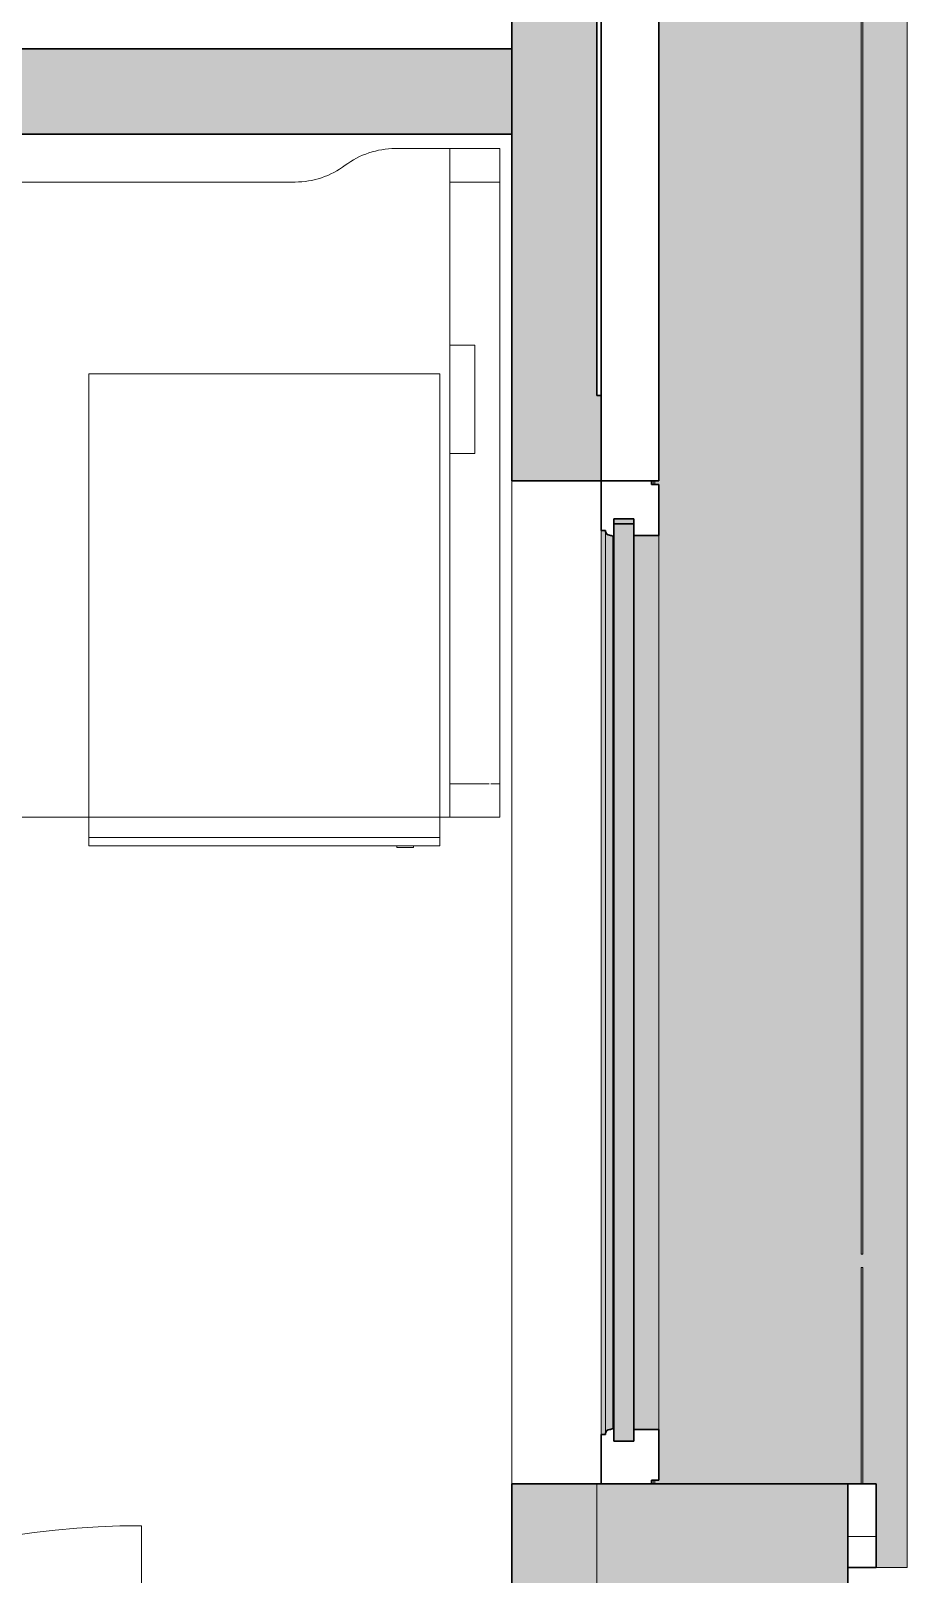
# Model space of a CAD drawing. Header units: millimetres. Extents: x 155927 to 317870, y -36033 to 97293.
# Drawn here: x 230164 to 231212, y 16183 to 18029 of the extents above; entities that cross this region are included whole.
import ezdxf

# ---------------------------------------------------------------- set-up
doc = ezdxf.new("R2010")
doc.units = ezdxf.units.MM
doc.header["$MEASUREMENT"] = 0
for name, color, linetype, lineweight in [('A-DOOR', 4, 'CONTINUOUS', 9), ('A-GLAZ', 7, 'CONTINUOUS', 9), ('A-GLAZ-CWMG', 7, 'CONTINUOUS', 9), ('A-WALL', 7, 'CONTINUOUS', 9), ('A-WALL-PATT', 7, 'CONTINUOUS', 9), ('I-FURN', 8, 'CONTINUOUS', 9), ('I-WALL', 7, 'CONTINUOUS', 9)]:
    doc.layers.add(name, color=color, linetype=linetype, lineweight=lineweight)

msp = doc.modelspace()

# ---------------------------------------------------------------- hatches: boundary and pattern name
at = {"layer": 'A-GLAZ'}
h = msp.add_hatch(color=256, dxfattribs=at)
h.paths.add_polyline_path([(231174.8, 16190.6), (231211.8, 16190.6), (231211.8, 18843.6), (230914.8, 18843.6), (230914.8, 17490.6), (230910.2, 17490.6), (230910.2, 17486.3), (230914.8, 17486.3), (230914.8, 16294.9), (230910.2, 16294.9), (230910.2, 16290.6), (231174.8, 16290.6)], flags=0)
h.paths.add_polyline_path([(230914.8, 18943.6), (231211.8, 18943.6), (231211.8, 21496.6), (230914.8, 21496.6), (230914.8, 20143.6), (230910.2, 20143.6), (230910.2, 20139.3), (230914.8, 20139.3), (230914.8, 18947.9), (230910.2, 18947.9), (230910.2, 18943.6)], flags=0)
h.paths.add_polyline_path([(231053.7, 21596.6), (231211.8, 21596.6), (231211.8, 24149.6), (230914.8, 24149.6), (230914.8, 22796.6), (230910.2, 22796.6), (230910.2, 22792.3), (230914.8, 22792.3), (230914.8, 21600.9), (230910.2, 21600.9), (230910.2, 21596.6), (230914.8, 21596.6)], flags=0)
h.paths.add_polyline_path([(230910.2, 24249.6), (231211.8, 24249.6), (231211.8, 25549.6), (231174.8, 25549.6), (231174.8, 25449.6), (230910.2, 25449.6), (230910.2, 25445.3), (230914.8, 25445.3), (230914.8, 24253.9), (230910.2, 24253.9)], flags=0)
h = msp.add_hatch(color=256, dxfattribs=at)
h.paths.add_polyline_path([(230908.1, 16290.6), (230910.2, 16290.6), (230910.2, 16294.9), (230908.1, 16294.9)], flags=0)
h.paths.add_polyline_path([(230908.1, 17486.3), (230910.2, 17486.3), (230910.2, 17490.6), (230908.1, 17490.6)], flags=0)
h.paths.add_polyline_path([(230908.1, 18943.6), (230910.2, 18943.6), (230910.2, 18947.9), (230908.1, 18947.9)], flags=0)
h.paths.add_polyline_path([(230910.2, 20139.3), (230910.2, 20143.6), (230908.1, 20143.6), (230908.1, 20139.3)], flags=0)
h.paths.add_polyline_path([(230910.2, 21596.6), (230910.2, 21600.9), (230908.1, 21600.9), (230908.1, 21596.6)], flags=0)
h.paths.add_polyline_path([(230910.2, 22792.3), (230910.2, 22796.6), (230908.1, 22796.6), (230908.1, 22792.3)], flags=0)
h.paths.add_polyline_path([(230908.1, 24249.6), (230910.2, 24249.6), (230910.2, 24253.9), (230908.1, 24253.9)], flags=0)
h.paths.add_polyline_path([(230908.1, 25445.3), (230910.2, 25445.3), (230910.2, 25449.6), (230908.1, 25449.6)], flags=0)
for points in [[(230846, 16349.8), (230851, 16349.8), (230851, 17431.4), (230846, 17431.4), (230846, 16351.4)], [(230884.9, 16341.8), (230884.9, 17445.4), (230861, 17445.4), (230861, 16341.8)], [(230851, 16351.4), (230853.3, 16354.7), (230855.9, 16356), (230855.9, 17425.6), (230852.2, 17427.4), (230851, 17427.6), (230851, 16353.6)], [(230855.9, 16355.6), (230859.8, 16357), (230859.8, 17424.2), (230855.9, 17425.4), (230855.9, 16355.8)], [(230884.9, 16355.8), (230914.8, 16355.8), (230914.8, 17425.4), (230884.9, 17425.4), (230884.9, 16759.3)], [(230859.8, 16357), (230861, 16357), (230859.8, 16759.3)]]:
    msp.add_hatch(color=256, dxfattribs=at).paths.add_polyline_path(points, flags=0)
at = {"layer": 'A-WALL-PATT'}
h = msp.add_hatch(color=256, dxfattribs=at)
h.paths.add_polyline_path([(231130.8, 9267.6), (231140.8, 9267.6), (231140.8, 13645.6), (230840.8, 13645.6), (230840.8, 9267.6)], flags=0)
h.paths.add_polyline_path([(230840.8, 14969.6), (231140.8, 14969.6), (231140.8, 16290.6), (230840.8, 16290.6), (230840.8, 15024)], flags=0)
h.paths.add_polyline_path([(230840.8, 25449.6), (231140.8, 25449.6), (231140.8, 26790.6), (230840.8, 26790.6), (230840.8, 26303.5)], flags=0)
h.paths.add_polyline_path([(230840.8, 28449.6), (231140.8, 28449.6), (231140.8, 34347.6), (230840.8, 34347.6), (230840.8, 28472.7)], flags=0)
for points in [[(230840.8, 17490.6), (230840.8, 18943.6), (230738.8, 18943.6), (230738.8, 17490.6), (230752.9, 17490.6)], [(230846, 17490.6), (230846, 17592.6), (230840.8, 17592.6), (230840.8, 17490.6)], [(230840.8, 15240.9), (230840.8, 16290.6), (230738.8, 16290.6), (230738.8, 15240.9)]]:
    msp.add_hatch(color=256, dxfattribs=at).paths.add_polyline_path(points, flags=0)
h = msp.add_hatch(color=256, dxfattribs=at)
h.paths.add_polyline_path([(228647.9, 17905.6), (230738.8, 17905.6), (230738.8, 18007.6), (227628.8, 18007.6), (227628.8, 17905.6), (228046.4, 17905.6)], flags=0)
h.paths.add_polyline_path([(226472.8, 17905.6), (226618.8, 17905.6), (226618.8, 18007.6), (226472.8, 18007.6)], flags=0)

# ---------------------------------------------------------------- linework, layer by layer
at = {"layer": 'A-DOOR'}
msp.add_line((230296.1, 15230.6), (230296.1, 16240.6), dxfattribs=at)
msp.add_arc((230296.1, 15230.6), 1010, 90, 180, dxfattribs=at)
at = {"layer": 'A-GLAZ', "lineweight": 30}
for p, q in [((230846, 18846.6), (230846, 17592.6)), ((230914.8, 17490.6), (230914.8, 18846.6)), ((230846, 17490.6), (230914.8, 17490.6)), ((230905.9, 17490.6), (230846, 17490.6)), ((230846, 17490.6), (230846, 17431.4)), ((230905.9, 17486.3), (230905.9, 17490.6)), ((230914.8, 17486.3), (230905.9, 17486.3)), ((230914.8, 17425.4), (230914.8, 17486.3)), ((230846, 17431.4), (230851, 17431.4)), ((230851, 17431.4), (230851, 17429.9)), ((230884.9, 17445.4), (230861, 17445.4)), ((230861, 17445.4), (230861, 16341.8)), ((230861, 17424.2), (230861, 17439.4)), ((230861, 17439.4), (230884.9, 17439.4)), ((230884.9, 16341.8), (230884.9, 17445.4)), ((230884.9, 17439.4), (230884.9, 17425.4)), ((230859.8, 17424.2), (230861, 17424.2)), ((230884.9, 17425.4), (230914.8, 17425.4)), ((230851, 16349.8), (230846, 16349.8)), ((230846, 16349.8), (230846, 16290.6)), ((230851, 16351.4), (230851, 16349.8)), ((230861, 16357), (230859.8, 16357)), ((230861, 16341.8), (230861, 16357)), ((230861, 16341.8), (230884.9, 16341.8)), ((230884.9, 16341.8), (230861, 16341.8)), ((230914.8, 16355.8), (230884.9, 16355.8)), ((230884.9, 16355.8), (230884.9, 16341.8)), ((230914.8, 16294.9), (230914.8, 16355.8)), ((230905.9, 16290.6), (230905.9, 16294.9)), ((230905.9, 16294.9), (230914.8, 16294.9)), ((231174.8, 16290.6), (231140.8, 16290.6)), ((231174.8, 16190.6), (231174.8, 16290.6)), ((231140.8, 16190.6), (231174.8, 16190.6))]:
    msp.add_line(p, q, dxfattribs=at)
at = {"layer": 'A-GLAZ'}
for p, q in [((231211.8, 16190.6), (231211.8, 18843.6)), ((230908.1, 17486.3), (230908.1, 17490.6)), ((230910.2, 17486.3), (230910.2, 17490.6)), ((230846, 17431.4), (230846, 16349.8)), ((230851, 17429.9), (230851, 17431.4)), ((230851, 16351.4), (230851, 17429.9)), ((230859.8, 16357), (230859.8, 17424.2)), ((230914.8, 16355.8), (230914.8, 17425.4)), ((230851, 16349.8), (230851, 16351.4)), ((230908.1, 16290.6), (230908.1, 16294.9)), ((230910.2, 16290.6), (230910.2, 16294.9)), ((231211.8, 16190.6), (231174.8, 16190.6))]:
    msp.add_line(p, q, dxfattribs=at)
at = {"layer": 'A-GLAZ', "linetype": 'Continuous'}
msp.add_line((231140.8, 16227.6), (231174.8, 16227.6), dxfattribs=at)
at = {"layer": 'A-GLAZ', "lineweight": 30}
for centre, radius, start, end in [((230856.2, 17431), 5.36, 191.9524, 266.5739), ((230855.4, 17418.2), 7.4, 53.4261, 86.5739), ((230856.2, 16350.3), 5.36, 93.4261, 168.0476), ((230855.4, 16363), 7.4, 273.4261, 306.5739)]:
    msp.add_arc(centre, radius, start, end, dxfattribs=at)
at = {"layer": 'A-GLAZ'}
for points, knots in [([(230851, 17429.9), (230851.1, 17429.4), (230851.3, 17428.7), (230851.8, 17427.9), (230852.1, 17427.6), (230852.2, 17427.4)], [0, 0, 0, 0, 0.2, 0.3, 0.4, 0.4, 0.4, 0.4]), ([(230853.3, 17426.5), (230853.5, 17426.4), (230853.9, 17426.1), (230854.7, 17425.8), (230855.4, 17425.7), (230855.9, 17425.6)], [0.6, 0.6, 0.6, 0.6, 0.7, 0.8, 1, 1, 1, 1]), ([(230852.2, 16353.8), (230852.1, 16353.7), (230851.8, 16353.3), (230851.3, 16352.5), (230851.1, 16351.8), (230851, 16351.4)], [-0.4, -0.4, -0.4, -0.4, -0.3, -0.2, 0, 0, 0, 0]), ([(230855.9, 16355.6), (230855.4, 16355.6), (230854.7, 16355.4), (230853.9, 16355.1), (230853.5, 16354.9), (230853.3, 16354.7)], [-1, -1, -1, -1, -0.8, -0.7, -0.6, -0.6, -0.6, -0.6])]:
    msp.add_open_spline(points, degree=3, knots=knots, dxfattribs=at)
for points in [[(230858.6, 17424.9), (230859.1, 17424.7), (230859.5, 17424.5), (230859.8, 17424.2)], [(230859.8, 16357), (230859.5, 16356.8), (230859.1, 16356.5), (230858.6, 16356.3)]]:
    msp.add_open_spline(points, degree=3, dxfattribs=at)
at = {"layer": 'A-GLAZ-CWMG'}
for p, q in [((231156.8, 17682.6), (231156.8, 18057.6)), ((231158.8, 18057.6), (231158.8, 17682.6)), ((231156.8, 17307.6), (231156.8, 17682.6)), ((231158.8, 17682.6), (231158.8, 17307.6)), ((231156.8, 16932.6), (231156.8, 17307.6)), ((231158.8, 17307.6), (231158.8, 16932.6)), ((231156.8, 16565.6), (231156.8, 16932.6)), ((231158.8, 16932.6), (231158.8, 16565.6)), ((231158.8, 16565.6), (231156.8, 16565.6)), ((231156.8, 16549.6), (231158.8, 16549.6)), ((231156.8, 16290.6), (231156.8, 16549.6)), ((231158.8, 16549.6), (231158.8, 16290.6))]:
    msp.add_line(p, q, dxfattribs=at)
at = {"layer": 'A-WALL'}
msp.add_line((230840.8, 16290.6), (230840.8, 15240.9), dxfattribs=at)
at = {"layer": 'A-WALL', "lineweight": 30}
for p, q in [((231140.8, 16290.6), (230840.8, 16290.6)), ((231140.8, 15049.6), (231140.8, 16290.6))]:
    msp.add_line(p, q, dxfattribs=at)
at = {"layer": 'I-FURN'}
for p, q in [((230724.6, 17888.2), (230599.6, 17888.2)), ((230599.6, 17888.2), (230724.6, 17888.2)), ((230664.6, 17653.2), (230664.6, 17888.2)), ((230664.6, 17888.2), (230664.6, 17848.2)), ((230664.6, 17888.2), (230724.6, 17888.2)), ((230664.6, 17888.2), (230724.6, 17888.2)), ((230724.6, 17888.2), (230724.6, 17088.2)), ((230724.6, 17848.2), (230724.6, 17888.2)), ((230724.6, 17088.2), (230724.6, 17888.2)), ((230724.6, 17888.2), (230724.6, 17088.2)), ((230479.6, 17848.2), (229647.3, 17848.2)), ((229647.3, 17848.2), (230479.6, 17848.2)), ((230664.6, 17848.2), (230664.6, 17128.2)), ((230664.6, 17848.2), (230724.6, 17848.2)), ((230664.6, 17848.2), (230724.6, 17848.2)), ((230724.6, 17128.2), (230724.6, 17848.2)), ((230664.6, 17523.2), (230664.6, 17653.2)), ((230664.6, 17653.2), (230694.6, 17653.2)), ((230664.6, 17653.2), (230694.6, 17653.2)), ((230694.6, 17653.2), (230694.6, 17523.2)), ((230694.6, 17523.2), (230694.6, 17653.2)), ((230233, 17618.9), (230233, 17088.2)), ((230653, 17618.9), (230233, 17618.9)), ((230653, 17088.2), (230653, 17618.9)), ((230664.6, 17088.2), (230664.6, 17523.2)), ((230694.6, 17523.2), (230664.6, 17523.2)), ((230664.6, 17523.2), (230694.6, 17523.2)), ((230664.6, 17128.2), (230664.6, 17088.2)), ((230664.6, 17128.2), (230711.7, 17128.2)), ((230664.6, 17128.2), (230711.7, 17128.2)), ((230714, 17128.2), (230724.6, 17128.2)), ((230714, 17128.2), (230724.6, 17128.2)), ((230724.6, 17088.2), (230724.6, 17128.2)), ((229124.6, 17088.2), (230724.6, 17088.2)), ((230724.6, 17088.2), (229124.6, 17088.2)), ((230233, 17088.2), (230233, 17063.9)), ((230653, 17063.9), (230653, 17088.2)), ((230724.6, 17088.2), (230664.6, 17088.2)), ((230664.6, 17088.2), (230724.6, 17088.2)), ((230653, 17063.9), (230233, 17063.9)), ((230233, 17063.9), (230233, 17053.9)), ((230233, 17063.9), (230653, 17063.9)), ((230653, 17053.9), (230653, 17063.9)), ((230233, 17053.9), (230653, 17053.9)), ((230601.4, 17053.9), (230601.4, 17051.9)), ((230601.4, 17051.9), (230621.4, 17051.9)), ((230621.4, 17051.9), (230601.4, 17051.9)), ((230621.4, 17051.9), (230621.4, 17053.9))]:
    msp.add_line(p, q, dxfattribs=at)
for centre, start, end in [((230599.6, 17788.2), 90, 126.8699), ((230599.6, 17788.2), 90, 126.8699), ((230479.6, 17948.2), 270, 306.8699), ((230479.6, 17948.2), 270, 306.8699)]:
    msp.add_arc(centre, 100, start, end, dxfattribs=at)
at = {"layer": 'I-WALL', "lineweight": 30}
for p, q in [((230738.8, 18943.6), (230738.8, 17490.6)), ((230840.8, 17592.6), (230840.8, 18841.6)), ((230738.8, 18007.6), (227628.8, 18007.6)), ((230738.8, 17905.6), (230738.8, 18007.6)), ((227628.8, 17905.6), (230738.8, 17905.6)), ((230846, 17592.6), (230840.8, 17592.6)), ((230846, 17490.6), (230846, 17592.6)), ((230738.8, 17490.6), (230840.8, 17490.6)), ((230840.8, 17490.6), (230846, 17490.6)), ((230840.8, 16290.6), (230738.8, 16290.6)), ((230738.8, 16290.6), (230738.8, 15240.9))]:
    msp.add_line(p, q, dxfattribs=at)
at = {"layer": 'I-WALL'}
for p, q in [((230738.8, 16290.6), (230738.8, 17490.6)), ((230840.8, 15240.9), (230840.8, 16290.6))]:
    msp.add_line(p, q, dxfattribs=at)

doc.saveas('drawing.dxf')
